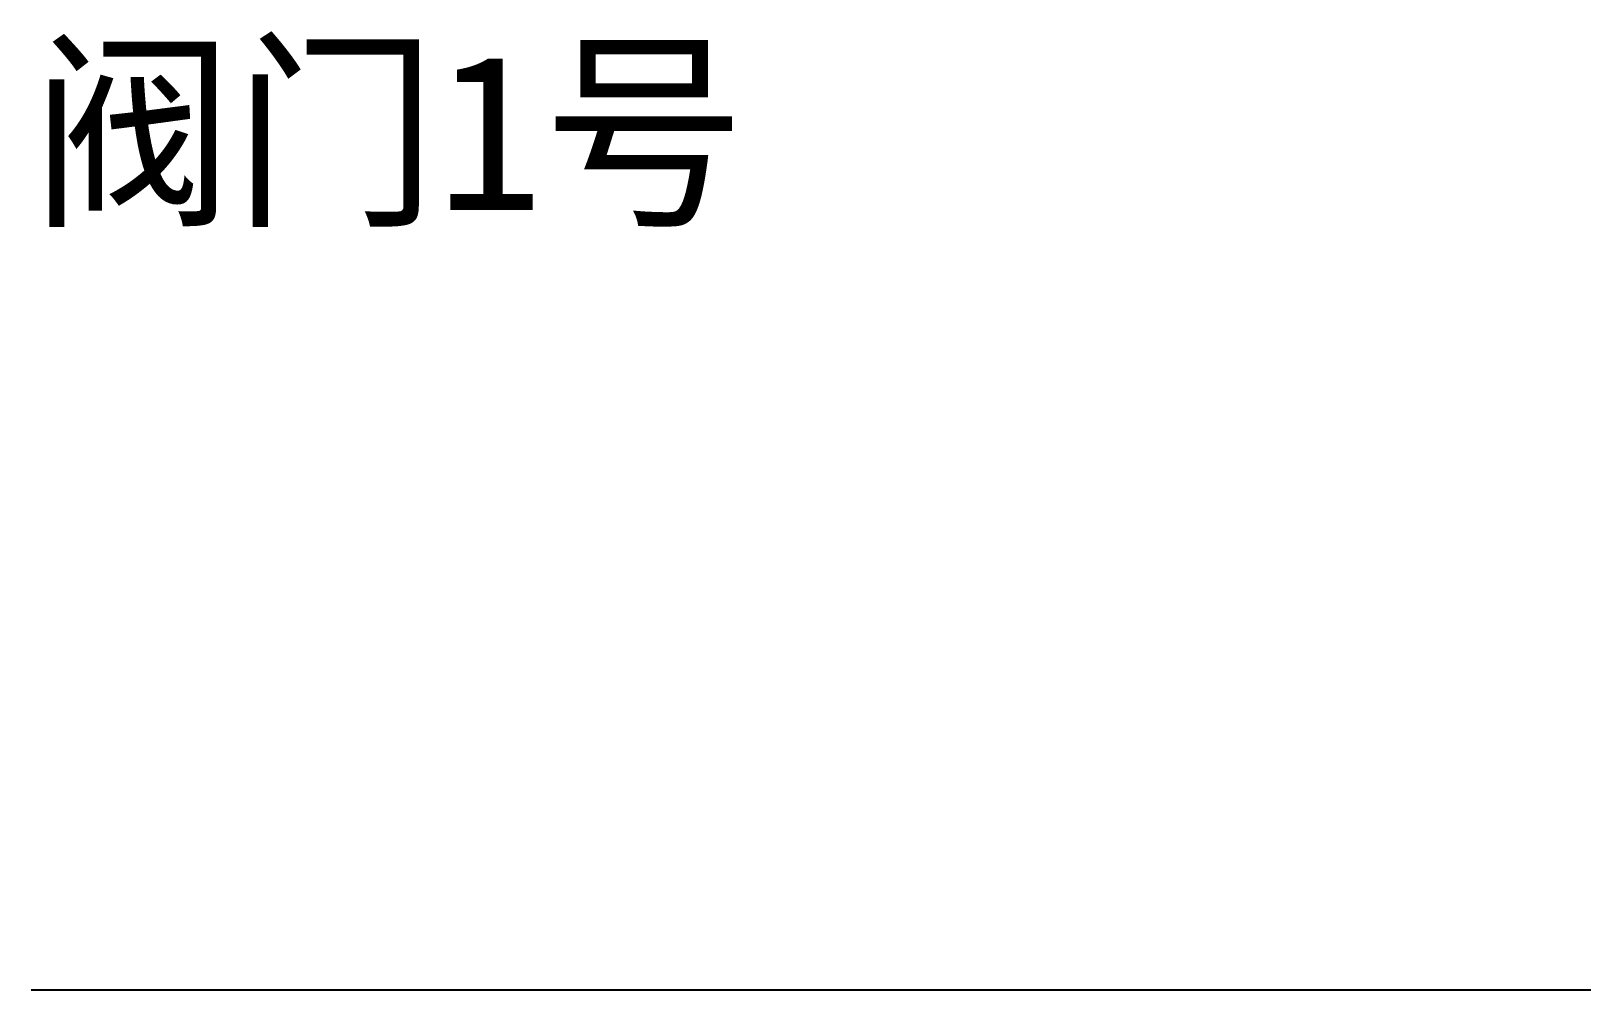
# Model space of a CAD drawing. Header units: metres. Extents: x 0 to 10, y 0 to 6.1.
import ezdxf

# ---------------------------------------------------------------- set-up
doc = ezdxf.new("R2010")
doc.units = ezdxf.units.M
doc.layers.add('管道', color=3, linetype='CONTINUOUS')

msp = doc.modelspace()

# ---------------------------------------------------------------- linework, layer by layer
at = {"layer": '管道'}
msp.add_line((0, 0), (10, 0), dxfattribs=at)

# ---------------------------------------------------------------- texts
msp.add_text('阀门1号', height=1, dxfattribs=at).set_placement((0, 5))

doc.saveas('drawing.dxf')
